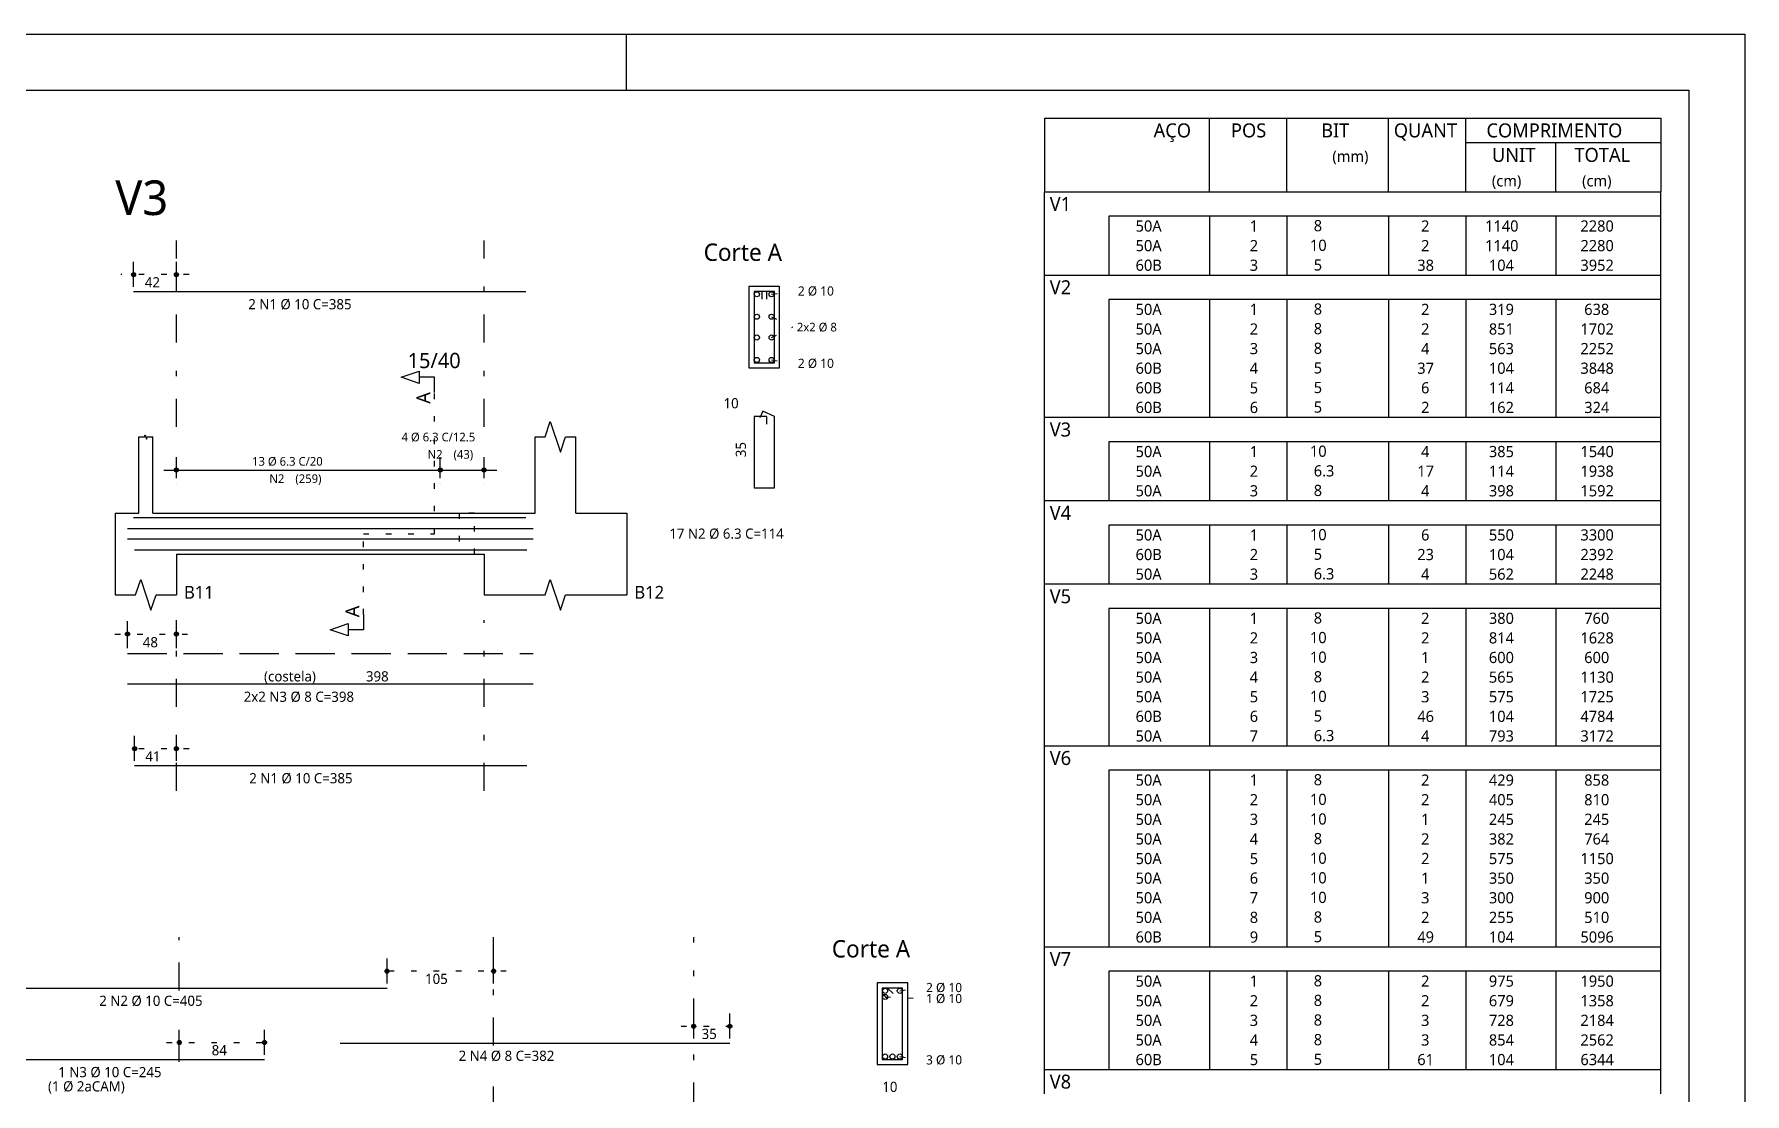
# Model space of a CAD drawing. Extents: x 0 to 89.5, y 0 to 70.
# Drawn here: x 58.97 to 89.5, y 51.09 to 70 of the extents above; entities that cross this region are included whole.
import ezdxf

# ---------------------------------------------------------------- set-up
doc = ezdxf.new("R2010")
doc.units = 0
doc.header["$MEASUREMENT"] = 0
for name, pattern in [('ESTILO_TQS_0001', [1, 0.7, -0.3]), ('ESTILO_TQS_0002', [0.4, 0.1, -0.3]), ('ESTILO_TQS_0003', [1.5, 0.5, -0.4, 0.1, -0.5])]:
    doc.linetypes.add(name, pattern=pattern)
for name, color, linetype in [('1', 1, 'CONTINUOUS'), ('10', 10, 'CONTINUOUS'), ('12', 12, 'CONTINUOUS'), ('2', 2, 'CONTINUOUS'), ('3', 3, 'CONTINUOUS'), ('5', 5, 'CONTINUOUS')]:
    doc.layers.add(name, color=color, linetype=linetype)
doc.styles.add('TQS_LUCIDA_SANS_UNICODE', font='L_10646.TTF')

msp = doc.modelspace()

# ---------------------------------------------------------------- linework, layer by layer
at = {"layer": '1', "linetype": 'Continuous'}
for p, q in [((1.5, 70), (89.500005, 70)), ((69.537489, 69.999995), (69.537489, 68.999996)), ((89.500005, 70), (89.499997, 0)), ((60.746824, 65.491205), (60.746824, 65.936659)), ((61.51046, 65.491205), (61.51046, 65.936659)), ((60.746824, 65.400295), (60.746824, 65.400295)), ((61.51046, 65.400295), (61.51046, 65.400295)), ((72.274096, 65.500295), (71.728642, 65.500295)), ((71.728642, 65.500295), (71.728642, 64.04575)), ((72.274096, 64.04575), (72.274096, 65.500295)), ((71.728642, 64.04575), (72.274096, 64.04575)), ((60.837733, 61.450295), (60.837733, 62.813932)), ((61.092278, 61.450295), (61.092278, 62.813932)), ((67.91046, 61.450295), (67.91046, 62.813932)), ((68.637733, 61.450295), (68.637733, 62.813932)), ((61.51046, 62.077568), (61.51046, 62.450295)), ((66.219551, 62.077568), (66.219551, 62.450295)), ((66.219551, 62.077568), (66.219551, 62.450295)), ((67.001369, 62.077568), (67.001369, 62.450295)), ((61.283187, 62.223023), (66.446824, 62.223023)), ((61.51046, 61.986659), (61.51046, 61.986659)), ((65.992278, 62.223023), (67.228642, 62.223023)), ((66.219551, 61.986659), (66.219551, 61.986659)), ((66.219551, 61.986659), (66.219551, 61.986659)), ((67.001369, 61.986659), (67.001369, 61.986659)), ((60.419551, 61.450295), (60.419551, 60.723023)), ((60.419551, 61.450295), (60.837733, 61.450295)), ((61.092278, 61.450295), (61.51046, 61.450295)), ((61.51046, 61.450295), (67.001369, 61.450295)), ((67.001369, 61.450295), (67.91046, 61.450295)), ((68.637733, 61.450295), (69.546824, 61.450295)), ((69.546824, 61.450295), (69.546824, 60.723023)), ((60.419551, 60.723023), (60.419551, 59.99575)), ((61.51046, 60.723023), (67.001369, 60.723023)), ((61.51046, 60.723023), (61.51046, 59.99575)), ((67.001369, 60.723023), (67.001369, 59.99575)), ((69.546824, 60.723023), (69.546824, 59.99575)), ((60.637733, 59.041205), (60.637733, 59.523023)), ((61.51046, 59.041205), (61.51046, 59.523023)), ((60.637733, 58.950295), (60.637733, 58.950295)), ((61.51046, 58.950295), (61.51046, 58.950295)), ((60.765005, 57.032114), (60.765005, 57.477568)), ((61.51046, 57.032114), (61.51046, 57.477568)), ((60.765005, 56.941205), (60.765005, 56.941205)), ((61.51046, 56.941205), (61.51046, 56.941205)), ((65.269484, 53.061087), (65.269484, 53.506542)), ((67.170647, 53.061087), (67.170647, 53.506542)), ((65.269484, 52.970178), (65.269484, 52.970178)), ((67.170647, 52.970178), (67.170647, 52.970178)), ((74.561556, 53.070178), (74.016102, 53.070178)), ((74.016102, 53.070178), (74.016102, 51.615633)), ((74.561556, 51.615633), (74.561556, 53.070178)), ((70.743375, 52.079269), (70.743375, 52.524724)), ((71.387265, 52.079269), (71.387265, 52.524724)), ((61.561556, 51.78836), (61.561556, 52.233815)), ((63.082538, 51.78836), (63.082538, 52.233815)), ((70.743375, 51.98836), (70.743375, 51.98836)), ((71.387265, 51.98836), (71.387265, 51.98836)), ((61.561556, 51.697451), (61.561556, 51.697451)), ((63.082538, 51.697451), (63.082538, 51.697451)), ((74.016102, 51.615633), (74.561556, 51.615633))]:
    msp.add_line(p, q, dxfattribs=at)
at = {"layer": '1', "linetype": 'ESTILO_TQS_0002'}
for p, q in [((61.737733, 65.709386), (60.519551, 65.709386)), ((72.133187, 65.359386), (72.519551, 65.418477)), ((72.133187, 64.958114), (72.505915, 64.773023)), ((72.133187, 64.587932), (72.505915, 64.773023)), ((72.133187, 64.186659), (72.519551, 64.127568)), ((66.115005, 61.086659), (66.115005, 63.604841)), ((64.846824, 59.64575), (64.846824, 61.086659)), ((64.846824, 61.086659), (66.115005, 61.086659)), ((60.41046, 59.29575), (61.737733, 59.29575)), ((61.737733, 57.250295), (60.537733, 57.250295)), ((67.39792, 53.279269), (65.042211, 53.279269)), ((74.157011, 52.820178), (74.807011, 52.791996)), ((74.420647, 52.929269), (74.807011, 52.98836)), ((70.516102, 52.297451), (71.614538, 52.297451)), ((61.334284, 52.006542), (63.309811, 52.006542)), ((74.420647, 51.756542), (74.807011, 51.697451))]:
    msp.add_line(p, q, dxfattribs=at)
at = {"layer": '1', "linetype": 'Continuous'}
for points in [[(66.115005, 63.604841), (66.115005, 63.877568), (65.842278, 63.877568), (65.842278, 63.768477), (65.524096, 63.877568), (65.842278, 63.986659), (65.842278, 63.877568)], [(67.91046, 62.813932), (68.092278, 62.813932), (68.183187, 63.086659), (68.365005, 62.541205), (68.455915, 62.813932), (68.637733, 62.813932)], [(60.837733, 62.813932), (60.939551, 62.813932), (60.952278, 62.852114), (60.977733, 62.77575), (60.99046, 62.813932), (61.092278, 62.813932)], [(60.419551, 59.99575), (60.783187, 59.99575), (60.874096, 60.268477), (61.055915, 59.723023), (61.146824, 59.99575), (61.51046, 59.99575)], [(67.001369, 59.99575), (68.092278, 59.99575), (68.183187, 60.268477), (68.365005, 59.723023), (68.455915, 59.99575), (69.546824, 59.99575)], [(64.846824, 59.64575), (64.846824, 59.373023), (64.574096, 59.373023), (64.574096, 59.263932), (64.255915, 59.373023), (64.574096, 59.482114), (64.574096, 59.373023)]]:
    msp.add_lwpolyline(points, dxfattribs=at)
at = {"layer": '1', "linetype": 'ESTILO_TQS_0002'}
msp.add_lwpolyline([(66.555915, 61.450295), (66.555915, 60.723023), (66.828642, 60.723023), (66.828642, 61.450295), (66.555915, 61.450295)], dxfattribs=at)
at = {"layer": '1', "linetype": 'Continuous'}
for centre, radius in [((60.746824, 65.709386), 0.036364), ((60.746824, 65.709386), 0.018182), ((61.51046, 65.709386), 0.036364), ((61.51046, 65.709386), 0.018182), ((61.51046, 62.223023), 0.036364), ((61.51046, 62.223023), 0.018182), ((66.219551, 62.223023), 0.036364), ((66.219551, 62.223023), 0.036364), ((66.219551, 62.223023), 0.018182), ((66.219551, 62.223023), 0.018182), ((67.001369, 62.223023), 0.036364), ((67.001369, 62.223023), 0.018182), ((60.637733, 59.29575), 0.036364), ((60.637733, 59.29575), 0.018182), ((61.51046, 59.29575), 0.036364), ((61.51046, 59.29575), 0.018182), ((60.765005, 57.250295), 0.036364), ((60.765005, 57.250295), 0.018182), ((61.51046, 57.250295), 0.036364), ((61.51046, 57.250295), 0.018182), ((65.269484, 53.279269), 0.036364), ((65.269484, 53.279269), 0.018182), ((67.170647, 53.279269), 0.036364), ((67.170647, 53.279269), 0.018182), ((70.743375, 52.297451), 0.036364), ((70.743375, 52.297451), 0.018182), ((71.387265, 52.297451), 0.036364), ((71.387265, 52.297451), 0.018182), ((61.561556, 52.006542), 0.036364), ((61.561556, 52.006542), 0.018182), ((63.082538, 52.006542), 0.036364), ((63.082538, 52.006542), 0.018182)]:
    msp.add_circle(centre, radius, dxfattribs=at)
at = {"layer": '10', "linetype": 'Continuous'}
for points in [[(72.274096, 64.04575), (72.274096, 65.500295), (71.728642, 65.500295), (71.728642, 64.04575), (72.274096, 64.04575)], [(74.561556, 51.615633), (74.561556, 53.070178), (74.016102, 53.070178), (74.016102, 51.615633), (74.561556, 51.615633)]]:
    msp.add_lwpolyline(points, dxfattribs=at)
at = {"layer": '12', "linetype": 'Continuous'}
for p, q in [((2.5, 68.999992), (88.499997, 69)), ((88.499997, 69), (88.499997, 1))]:
    msp.add_line(p, q, dxfattribs=at)
at = {"layer": '2', "linetype": 'Continuous'}
for p, q in [((77, 68.502505), (77, 67.190005)), ((77, 68.502505), (88, 68.502505)), ((79.95, 67.190005), (79.95, 68.502505)), ((81.33, 67.190005), (81.33, 68.502505)), ((83.14, 67.190005), (83.14, 68.502505)), ((84.52, 67.190005), (84.52, 68.502505)), ((88, 68.502505), (88, 67.190005)), ((84.52, 68.065005), (88, 68.065005)), ((86.13, 67.190005), (86.13, 68.065005)), ((77, 67.190005), (88, 67.190005)), ((77, 66.752505), (77, 67.190005)), ((77, 67.190005), (88, 67.190005)), ((88, 66.752505), (88, 67.190005)), ((77, 66.402505), (77, 66.752505)), ((88, 66.752505), (78.15, 66.752505)), ((78.15, 66.752505), (78.15, 66.402505)), ((79.95, 66.752505), (79.95, 66.402505)), ((81.33, 66.752505), (81.33, 66.402505)), ((83.14, 66.752505), (83.14, 66.402505)), ((84.52, 66.752505), (84.52, 66.402505)), ((86.13, 66.752505), (86.13, 66.402505)), ((88, 66.402505), (88, 66.752505)), ((77, 66.052506), (77, 66.402505)), ((78.15, 66.402505), (78.15, 66.052506)), ((79.95, 66.402505), (79.95, 66.052506)), ((81.33, 66.402505), (81.33, 66.052506)), ((83.14, 66.402505), (83.14, 66.052506)), ((84.52, 66.402505), (84.52, 66.052506)), ((86.13, 66.402505), (86.13, 66.052506)), ((88, 66.052506), (88, 66.402505)), ((77, 65.702506), (77, 66.052506)), ((78.15, 66.052506), (78.15, 65.702506)), ((79.95, 66.052506), (79.95, 65.702506)), ((81.33, 66.052506), (81.33, 65.702506)), ((83.14, 66.052506), (83.14, 65.702506)), ((84.52, 66.052506), (84.52, 65.702506)), ((86.13, 66.052506), (86.13, 65.702506)), ((88, 65.702506), (88, 66.052506)), ((77, 65.265006), (77, 65.702506)), ((77, 65.702506), (88, 65.702506)), ((88, 65.265006), (88, 65.702506)), ((77, 64.915006), (77, 65.265006)), ((88, 65.265006), (78.15, 65.265006)), ((78.15, 65.265006), (78.15, 64.915006)), ((79.95, 65.265006), (79.95, 64.915006)), ((81.33, 65.265006), (81.33, 64.915006)), ((83.14, 65.265006), (83.14, 64.915006)), ((84.52, 65.265006), (84.52, 64.915006)), ((86.13, 65.265006), (86.13, 64.915006)), ((88, 64.915006), (88, 65.265006)), ((77, 64.565006), (77, 64.915006)), ((78.15, 64.915006), (78.15, 64.565006)), ((79.95, 64.915006), (79.95, 64.565006)), ((81.33, 64.915006), (81.33, 64.565006)), ((83.14, 64.915006), (83.14, 64.565006)), ((84.52, 64.915006), (84.52, 64.565006)), ((86.13, 64.915006), (86.13, 64.565006)), ((88, 64.565006), (88, 64.915006)), ((77, 64.215006), (77, 64.565006)), ((78.15, 64.565006), (78.15, 64.215006)), ((79.95, 64.565006), (79.95, 64.215006)), ((81.33, 64.565006), (81.33, 64.215006)), ((83.14, 64.565006), (83.14, 64.215006)), ((84.52, 64.565006), (84.52, 64.215006)), ((86.13, 64.565006), (86.13, 64.215006)), ((88, 64.215006), (88, 64.565006)), ((77, 63.865006), (77, 64.215006)), ((78.15, 64.215006), (78.15, 63.865006)), ((79.95, 64.215006), (79.95, 63.865006)), ((81.33, 64.215006), (81.33, 63.865006)), ((83.14, 64.215006), (83.14, 63.865006)), ((84.52, 64.215006), (84.52, 63.865006)), ((86.13, 64.215006), (86.13, 63.865006)), ((88, 63.865006), (88, 64.215006)), ((77, 63.515006), (77, 63.865006)), ((78.15, 63.865006), (78.15, 63.515006)), ((79.95, 63.865006), (79.95, 63.515006)), ((81.33, 63.865006), (81.33, 63.515006)), ((83.14, 63.865006), (83.14, 63.515006)), ((84.52, 63.865006), (84.52, 63.515006)), ((86.13, 63.865006), (86.13, 63.515006)), ((88, 63.515006), (88, 63.865006)), ((77, 63.165006), (77, 63.515006)), ((78.15, 63.515006), (78.15, 63.165006)), ((79.95, 63.515006), (79.95, 63.165006)), ((81.33, 63.515006), (81.33, 63.165006)), ((83.14, 63.515006), (83.14, 63.165006)), ((84.52, 63.515006), (84.52, 63.165006)), ((86.13, 63.515006), (86.13, 63.165006)), ((88, 63.165006), (88, 63.515006)), ((77, 62.727506), (77, 63.165006)), ((77, 63.165006), (88, 63.165006)), ((88, 62.727506), (88, 63.165006)), ((77, 62.377506), (77, 62.727506)), ((88, 62.727506), (78.15, 62.727506)), ((78.15, 62.727506), (78.15, 62.377506)), ((79.95, 62.727506), (79.95, 62.377506)), ((81.33, 62.727506), (81.33, 62.377506)), ((83.14, 62.727506), (83.14, 62.377506)), ((84.52, 62.727506), (84.52, 62.377506)), ((86.13, 62.727506), (86.13, 62.377506)), ((88, 62.377506), (88, 62.727506)), ((77, 62.027506), (77, 62.377506)), ((78.15, 62.377506), (78.15, 62.027506)), ((79.95, 62.377506), (79.95, 62.027506)), ((81.33, 62.377506), (81.33, 62.027506)), ((83.14, 62.377506), (83.14, 62.027506)), ((84.52, 62.377506), (84.52, 62.027506)), ((86.13, 62.377506), (86.13, 62.027506)), ((88, 62.027506), (88, 62.377506)), ((77, 61.677506), (77, 62.027506)), ((78.15, 62.027506), (78.15, 61.677506)), ((79.95, 62.027506), (79.95, 61.677506)), ((81.33, 62.027506), (81.33, 61.677506)), ((83.14, 62.027506), (83.14, 61.677506)), ((84.52, 62.027506), (84.52, 61.677506)), ((86.13, 62.027506), (86.13, 61.677506)), ((88, 61.677506), (88, 62.027506)), ((77, 61.240006), (77, 61.677506)), ((77, 61.677506), (88, 61.677506)), ((88, 61.240006), (88, 61.677506)), ((77, 60.890007), (77, 61.240006)), ((88, 61.240006), (78.15, 61.240006)), ((78.15, 61.240006), (78.15, 60.890007)), ((79.95, 61.240006), (79.95, 60.890007)), ((81.33, 61.240006), (81.33, 60.890007)), ((83.14, 61.240006), (83.14, 60.890007)), ((84.52, 61.240006), (84.52, 60.890007)), ((86.13, 61.240006), (86.13, 60.890007)), ((88, 60.890007), (88, 61.240006)), ((77, 60.540007), (77, 60.890007)), ((78.15, 60.890007), (78.15, 60.540007)), ((79.95, 60.890007), (79.95, 60.540007)), ((81.33, 60.890007), (81.33, 60.540007)), ((83.14, 60.890007), (83.14, 60.540007)), ((84.52, 60.890007), (84.52, 60.540007)), ((86.13, 60.890007), (86.13, 60.540007)), ((88, 60.540007), (88, 60.890007)), ((77, 60.190007), (77, 60.540007)), ((78.15, 60.540007), (78.15, 60.190007)), ((79.95, 60.540007), (79.95, 60.190007)), ((81.33, 60.540007), (81.33, 60.190007)), ((83.14, 60.540007), (83.14, 60.190007)), ((84.52, 60.540007), (84.52, 60.190007)), ((86.13, 60.540007), (86.13, 60.190007)), ((88, 60.190007), (88, 60.540007)), ((77, 59.752507), (77, 60.190007)), ((77, 60.190007), (88, 60.190007)), ((88, 59.752507), (88, 60.190007)), ((77, 59.402507), (77, 59.752507)), ((88, 59.752507), (78.15, 59.752507)), ((78.15, 59.752507), (78.15, 59.402507)), ((79.95, 59.752507), (79.95, 59.402507)), ((81.33, 59.752507), (81.33, 59.402507)), ((83.14, 59.752507), (83.14, 59.402507)), ((84.52, 59.752507), (84.52, 59.402507)), ((86.13, 59.752507), (86.13, 59.402507)), ((88, 59.402507), (88, 59.752507)), ((77, 59.052507), (77, 59.402507)), ((78.15, 59.402507), (78.15, 59.052507)), ((79.95, 59.402507), (79.95, 59.052507)), ((81.33, 59.402507), (81.33, 59.052507)), ((83.14, 59.402507), (83.14, 59.052507)), ((84.52, 59.402507), (84.52, 59.052507)), ((86.13, 59.402507), (86.13, 59.052507)), ((88, 59.052507), (88, 59.402507)), ((77, 58.702507), (77, 59.052507)), ((78.15, 59.052507), (78.15, 58.702507)), ((79.95, 59.052507), (79.95, 58.702507)), ((81.33, 59.052507), (81.33, 58.702507)), ((83.14, 59.052507), (83.14, 58.702507)), ((84.52, 59.052507), (84.52, 58.702507)), ((86.13, 59.052507), (86.13, 58.702507)), ((88, 58.702507), (88, 59.052507)), ((77, 58.352507), (77, 58.702507)), ((78.15, 58.702507), (78.15, 58.352507)), ((79.95, 58.702507), (79.95, 58.352507)), ((81.33, 58.702507), (81.33, 58.352507)), ((83.14, 58.702507), (83.14, 58.352507)), ((84.52, 58.702507), (84.52, 58.352507)), ((86.13, 58.702507), (86.13, 58.352507)), ((88, 58.352507), (88, 58.702507)), ((77, 58.002507), (77, 58.352507)), ((78.15, 58.352507), (78.15, 58.002507)), ((79.95, 58.352507), (79.95, 58.002507)), ((81.33, 58.352507), (81.33, 58.002507)), ((83.14, 58.352507), (83.14, 58.002507)), ((84.52, 58.352507), (84.52, 58.002507)), ((86.13, 58.352507), (86.13, 58.002507)), ((88, 58.002507), (88, 58.352507)), ((77, 57.652507), (77, 58.002507)), ((78.15, 58.002507), (78.15, 57.652507)), ((79.95, 58.002507), (79.95, 57.652507)), ((81.33, 58.002507), (81.33, 57.652507)), ((83.14, 58.002507), (83.14, 57.652507)), ((84.52, 58.002507), (84.52, 57.652507)), ((86.13, 58.002507), (86.13, 57.652507)), ((88, 57.652507), (88, 58.002507)), ((77, 57.302507), (77, 57.652507)), ((78.15, 57.652507), (78.15, 57.302507)), ((79.95, 57.652507), (79.95, 57.302507)), ((81.33, 57.652507), (81.33, 57.302507)), ((83.14, 57.652507), (83.14, 57.302507)), ((84.52, 57.652507), (84.52, 57.302507)), ((86.13, 57.652507), (86.13, 57.302507)), ((88, 57.302507), (88, 57.652507)), ((77, 56.865007), (77, 57.302507)), ((77, 57.302507), (88, 57.302507)), ((88, 56.865007), (88, 57.302507)), ((77, 56.515008), (77, 56.865007)), ((88, 56.865007), (78.15, 56.865007)), ((78.15, 56.865007), (78.15, 56.515008)), ((79.95, 56.865007), (79.95, 56.515008)), ((81.33, 56.865007), (81.33, 56.515008)), ((83.14, 56.865007), (83.14, 56.515008)), ((84.52, 56.865007), (84.52, 56.515008)), ((86.13, 56.865007), (86.13, 56.515008)), ((88, 56.515008), (88, 56.865007)), ((77, 56.165008), (77, 56.515008)), ((78.15, 56.515008), (78.15, 56.165008)), ((79.95, 56.515008), (79.95, 56.165008)), ((81.33, 56.515008), (81.33, 56.165008)), ((83.14, 56.515008), (83.14, 56.165008)), ((84.52, 56.515008), (84.52, 56.165008)), ((86.13, 56.515008), (86.13, 56.165008)), ((88, 56.165008), (88, 56.515008)), ((77, 55.815008), (77, 56.165008)), ((78.15, 56.165008), (78.15, 55.815008)), ((79.95, 56.165008), (79.95, 55.815008)), ((81.33, 56.165008), (81.33, 55.815008)), ((83.14, 56.165008), (83.14, 55.815008)), ((84.52, 56.165008), (84.52, 55.815008)), ((86.13, 56.165008), (86.13, 55.815008)), ((88, 55.815008), (88, 56.165008)), ((77, 55.465008), (77, 55.815008)), ((78.15, 55.815008), (78.15, 55.465008)), ((79.95, 55.815008), (79.95, 55.465008)), ((81.33, 55.815008), (81.33, 55.465008)), ((83.14, 55.815008), (83.14, 55.465008)), ((84.52, 55.815008), (84.52, 55.465008)), ((86.13, 55.815008), (86.13, 55.465008)), ((88, 55.465008), (88, 55.815008)), ((77, 55.115008), (77, 55.465008)), ((78.15, 55.465008), (78.15, 55.115008)), ((79.95, 55.465008), (79.95, 55.115008)), ((81.33, 55.465008), (81.33, 55.115008)), ((83.14, 55.465008), (83.14, 55.115008)), ((84.52, 55.465008), (84.52, 55.115008)), ((86.13, 55.465008), (86.13, 55.115008)), ((88, 55.115008), (88, 55.465008)), ((77, 54.765008), (77, 55.115008)), ((78.15, 55.115008), (78.15, 54.765008)), ((79.95, 55.115008), (79.95, 54.765008)), ((81.33, 55.115008), (81.33, 54.765008)), ((83.14, 55.115008), (83.14, 54.765008)), ((84.52, 55.115008), (84.52, 54.765008)), ((86.13, 55.115008), (86.13, 54.765008)), ((88, 54.765008), (88, 55.115008)), ((77, 54.415008), (77, 54.765008)), ((78.15, 54.765008), (78.15, 54.415008)), ((79.95, 54.765008), (79.95, 54.415008)), ((81.33, 54.765008), (81.33, 54.415008)), ((83.14, 54.765008), (83.14, 54.415008)), ((84.52, 54.765008), (84.52, 54.415008)), ((86.13, 54.765008), (86.13, 54.415008)), ((88, 54.415008), (88, 54.765008)), ((77, 54.065008), (77, 54.415008)), ((78.15, 54.415008), (78.15, 54.065008)), ((79.95, 54.415008), (79.95, 54.065008)), ((81.33, 54.415008), (81.33, 54.065008)), ((83.14, 54.415008), (83.14, 54.065008)), ((84.52, 54.415008), (84.52, 54.065008)), ((86.13, 54.415008), (86.13, 54.065008)), ((88, 54.065008), (88, 54.415008)), ((77, 53.715008), (77, 54.065008)), ((78.15, 54.065008), (78.15, 53.715008)), ((79.95, 54.065008), (79.95, 53.715008)), ((81.33, 54.065008), (81.33, 53.715008)), ((83.14, 54.065008), (83.14, 53.715008)), ((84.52, 54.065008), (84.52, 53.715008)), ((86.13, 54.065008), (86.13, 53.715008)), ((88, 53.715008), (88, 54.065008)), ((77, 53.277508), (77, 53.715008)), ((77, 53.715008), (88, 53.715008)), ((88, 53.277508), (88, 53.715008)), ((77, 52.927508), (77, 53.277508)), ((88, 53.277508), (78.15, 53.277508)), ((78.15, 53.277508), (78.15, 52.927508)), ((79.95, 53.277508), (79.95, 52.927508)), ((81.33, 53.277508), (81.33, 52.927508)), ((83.14, 53.277508), (83.14, 52.927508)), ((84.52, 53.277508), (84.52, 52.927508)), ((86.13, 53.277508), (86.13, 52.927508)), ((88, 52.927508), (88, 53.277508)), ((77, 52.577508), (77, 52.927508)), ((78.15, 52.927508), (78.15, 52.577508)), ((79.95, 52.927508), (79.95, 52.577508)), ((81.33, 52.927508), (81.33, 52.577508)), ((83.14, 52.927508), (83.14, 52.577508)), ((84.52, 52.927508), (84.52, 52.577508)), ((86.13, 52.927508), (86.13, 52.577508)), ((88, 52.577508), (88, 52.927508)), ((77, 52.227509), (77, 52.577508)), ((78.15, 52.577508), (78.15, 52.227509)), ((79.95, 52.577508), (79.95, 52.227509)), ((81.33, 52.577508), (81.33, 52.227509)), ((83.14, 52.577508), (83.14, 52.227509)), ((84.52, 52.577508), (84.52, 52.227509)), ((86.13, 52.577508), (86.13, 52.227509)), ((88, 52.227509), (88, 52.577508)), ((77, 51.877509), (77, 52.227509)), ((78.15, 52.227509), (78.15, 51.877509)), ((79.95, 52.227509), (79.95, 51.877509)), ((81.33, 52.227509), (81.33, 51.877509)), ((83.14, 52.227509), (83.14, 51.877509)), ((84.52, 52.227509), (84.52, 51.877509)), ((86.13, 52.227509), (86.13, 51.877509)), ((88, 51.877509), (88, 52.227509)), ((77, 51.527509), (77, 51.877509)), ((78.15, 51.877509), (78.15, 51.527509)), ((79.95, 51.877509), (79.95, 51.527509)), ((81.33, 51.877509), (81.33, 51.527509)), ((83.14, 51.877509), (83.14, 51.527509)), ((84.52, 51.877509), (84.52, 51.527509)), ((86.13, 51.877509), (86.13, 51.527509)), ((88, 51.527509), (88, 51.877509)), ((77, 51.090009), (77, 51.527509)), ((77, 51.527509), (88, 51.527509)), ((88, 51.090009), (88, 51.527509))]:
    msp.add_line(p, q, dxfattribs=at)
at = {"layer": '2', "linetype": 'ESTILO_TQS_0003'}
for p, q in [((61.51046, 62.99575), (61.51046, 66.318477)), ((67.001369, 62.99575), (67.001369, 66.318477)), ((61.51046, 56.49575), (61.51046, 59.541205)), ((67.001369, 56.49575), (67.001369, 59.541205)), ((61.561556, 52.935633), (61.561556, 53.88836)), ((67.170647, 51.953815), (67.170647, 53.88836)), ((70.743375, 49.292905), (70.743375, 53.88836)), ((61.561556, 51.662905), (61.561556, 52.204724)), ((67.170647, 49.292905), (67.170647, 51.222905))]:
    msp.add_line(p, q, dxfattribs=at)
at = {"layer": '3', "linetype": 'Continuous'}
for p, q in [((60.746824, 61.377568), (67.746824, 61.377568)), ((60.637733, 61.179205), (67.87446, 61.179205)), ((60.637733, 60.994114), (67.87446, 60.994114)), ((60.765005, 60.79575), (67.765005, 60.79575))]:
    msp.add_line(p, q, dxfattribs=at)
for points in [[(72.046824, 65.273023), (72.046824, 65.409386), (71.819551, 65.409386), (71.819551, 64.136659), (72.183187, 64.136659), (72.183187, 65.409386), (71.955915, 65.409386), (71.955915, 65.273023)], [(74.299858, 52.882845), (74.203435, 52.979269), (74.107011, 52.979269), (74.107011, 51.706542), (74.470647, 51.706542), (74.470647, 52.979269), (74.107011, 52.979269), (74.107011, 52.882845), (74.203435, 52.786422)]]:
    msp.add_lwpolyline(points, dxfattribs=at)
for centre in [(71.869551, 65.359386), (72.133187, 65.359386), (71.869551, 64.958114), (72.133187, 64.958114), (71.869551, 64.587932), (72.133187, 64.587932), (71.869551, 64.186659), (72.133187, 64.186659), (74.157011, 52.929269), (74.157011, 52.820178), (74.420647, 52.929269), (74.157011, 51.756542), (74.288829, 51.756542), (74.420647, 51.756542)]:
    msp.add_circle(centre, 0.045455, dxfattribs=at)
at = {"layer": '5', "linetype": 'Continuous'}
for p, q in [((60.746824, 65.409386), (67.746824, 65.409386)), ((60.765005, 56.950295), (67.765005, 56.950295)), ((57.905847, 52.979269), (65.269484, 52.979269)), ((64.433065, 51.997451), (71.387265, 51.997451)), ((58.627993, 51.706542), (63.082538, 51.706542))]:
    msp.add_line(p, q, dxfattribs=at)
for points in [[(72.046824, 63.042504), (72.046824, 63.178867), (71.819551, 63.178867), (71.819551, 61.90614), (72.183187, 61.90614), (72.183187, 63.178867), (71.977208, 63.274917), (71.919578, 63.151329)], [(60.637733, 58.404841), (67.87446, 58.404841)]]:
    msp.add_lwpolyline(points, dxfattribs=at)
at = {"layer": '5', "linetype": 'ESTILO_TQS_0001'}
msp.add_lwpolyline([(60.637733, 58.950295), (67.87446, 58.950295)], dxfattribs=at)

# ---------------------------------------------------------------- texts
at = {"layer": '1', "linetype": 'Continuous', "style": 'TQS_LUCIDA_SANS_UNICODE'}
for s, height, p in [('Corte A', 0.309091, (70.919551, 65.954841)), ('42', 0.181818, (60.946824, 65.482114)), ('2 %%c 10', 0.163636, (72.601369, 65.336659)), ('2x2 %%c 8', 0.154545, (72.583187, 64.69575)), ('15/40', 0.272727, (65.637733, 64.041205)), ('2 %%c 10', 0.163636, (72.601369, 64.04575)), ('10', 0.181818, (71.274096, 63.324322)), ('4 %%c 6.3 C/12.5', 0.154545, (65.528642, 62.73418)), ('N2', 0.154545, (65.992278, 62.425089)), ('(43)', 0.154545, (66.455915, 62.425089)), ('13 %%c 6.3 C/20', 0.154545, (62.86046, 62.300295)), ('N2', 0.154545, (63.169551, 61.991205)), ('(259)', 0.154545, (63.633187, 61.991205)), ('B11', 0.227273, (61.646824, 59.927568)), ('B12', 0.227273, (69.683187, 59.927568)), ('48', 0.181818, (60.91046, 59.059386)), ('(costela)', 0.181818, (63.074278, 58.450295)), ('398', 0.181818, (64.89246, 58.450295)), ('41', 0.181818, (60.955915, 57.023023)), ('Corte A', 0.309091, (73.207011, 53.524724)), ('105', 0.181818, (65.947338, 53.051996)), ('2 %%c 10', 0.163636, (74.888829, 52.906542)), ('1 %%c 10', 0.163636, (74.888829, 52.710178)), ('35', 0.181818, (70.883502, 52.070178)), ('84', 0.181818, (62.140229, 51.779269)), ('3 %%c 10', 0.163636, (74.888829, 51.615633)), ('(1 %%c 2aCAM)', 0.181818, (59.218902, 51.133815)), ('10', 0.181818, (74.107011, 51.124724))]:
    msp.add_text(s, height=height, dxfattribs=at).set_placement(p)
for s, height, p in [('A', 0.247273, (66.040824, 63.407023)), ('35', 0.181818, (71.674096, 62.451595)), ('A', 0.247273, (64.772642, 59.596295))]:
    msp.add_text(s, height=height, rotation=90, dxfattribs=at).set_placement(p)
at = {"layer": '2', "linetype": 'Continuous', "style": 'TQS_LUCIDA_SANS_UNICODE'}
for s, height, p in [('AÇO', 0.25, (78.94958, 68.158755)), ('POS', 0.25, (80.33, 68.158755)), ('BIT', 0.25, (81.94, 68.158755)), ('QUANT', 0.25, (83.236489, 68.158755)), ('COMPRIMENTO', 0.25, (84.889469, 68.158755)), ('(mm)', 0.2, (82.14, 67.721255)), ('UNIT', 0.25, (84.986854, 67.721255)), ('TOTAL', 0.25, (86.459307, 67.721255)), ('(cm)', 0.2, (84.986854, 67.283755)), ('(cm)', 0.2, (86.596854, 67.283755)), ('V1', 0.25, (77.095798, 66.846255)), ('     50A', 0.2, (78.289661, 66.477505)), ('  1', 0.2, (80.53, 66.477505)), ('    8  ', 0.2, (81.536543, 66.483549)), ('   2', 0.2, (83.52, 66.477505)), ('  1140', 0.2, (84.73, 66.477505)), ('   2280', 0.2, (86.363622, 66.477505)), ('     50A', 0.2, (78.289661, 66.127505)), ('  2', 0.2, (80.53, 66.127505)), ('   10  ', 0.2, (81.536543, 66.133549)), ('   2', 0.2, (83.52, 66.127505)), ('  1140', 0.2, (84.73, 66.127505)), ('   2280', 0.2, (86.363622, 66.127505)), ('     60B', 0.2, (78.289661, 65.777505)), ('  3', 0.2, (80.53, 65.777505)), ('    5  ', 0.2, (81.536543, 65.783549)), ('  38', 0.2, (83.52, 65.777505)), ('   104', 0.2, (84.73, 65.777505)), ('   3952', 0.2, (86.363622, 65.777505)), ('V2', 0.25, (77.095798, 65.358756)), ('2 N1 %%c 10 C=385', 0.181818, (62.792278, 65.091205)), ('     50A', 0.2, (78.289661, 64.990006)), ('  1', 0.2, (80.53, 64.990006)), ('    8  ', 0.2, (81.536543, 64.996049)), ('   2', 0.2, (83.52, 64.990006)), ('   319', 0.2, (84.73, 64.990006)), ('    638', 0.2, (86.363622, 64.990006)), ('     50A', 0.2, (78.289661, 64.640006)), ('  2', 0.2, (80.53, 64.640006)), ('    8  ', 0.2, (81.536543, 64.64605)), ('   2', 0.2, (83.52, 64.640006)), ('   851', 0.2, (84.73, 64.640006)), ('   1702', 0.2, (86.363622, 64.640006)), ('     50A', 0.2, (78.289661, 64.290006)), ('  3', 0.2, (80.53, 64.290006)), ('    8  ', 0.2, (81.536543, 64.29605)), ('   4', 0.2, (83.52, 64.290006)), ('   563', 0.2, (84.73, 64.290006)), ('   2252', 0.2, (86.363622, 64.290006)), ('     60B', 0.2, (78.289661, 63.940006)), ('  4', 0.2, (80.53, 63.940006)), ('    5  ', 0.2, (81.536543, 63.94605)), ('  37', 0.2, (83.52, 63.940006)), ('   104', 0.2, (84.73, 63.940006)), ('   3848', 0.2, (86.363622, 63.940006)), ('     60B', 0.2, (78.289661, 63.590006)), ('  5', 0.2, (80.53, 63.590006)), ('    5  ', 0.2, (81.536543, 63.59605)), ('   6', 0.2, (83.52, 63.590006)), ('   114', 0.2, (84.73, 63.590006)), ('    684', 0.2, (86.363622, 63.590006)), ('     60B', 0.2, (78.289661, 63.240006)), ('  6', 0.2, (80.53, 63.240006)), ('    5  ', 0.2, (81.536543, 63.24605)), ('   2', 0.2, (83.52, 63.240006)), ('   162', 0.2, (84.73, 63.240006)), ('    324', 0.2, (86.363622, 63.240006)), ('V3', 0.25, (77.095798, 62.821256)), ('     50A', 0.2, (78.289661, 62.452506)), ('  1', 0.2, (80.53, 62.452506)), ('   10  ', 0.2, (81.536543, 62.45855)), ('   4', 0.2, (83.52, 62.452506)), ('   385', 0.2, (84.73, 62.452506)), ('   1540', 0.2, (86.363622, 62.452506)), ('     50A', 0.2, (78.289661, 62.102506)), ('  2', 0.2, (80.53, 62.102506)), ('    6.3', 0.2, (81.536543, 62.10855)), ('  17', 0.2, (83.52, 62.102506)), ('   114', 0.2, (84.73, 62.102506)), ('   1938', 0.2, (86.363622, 62.102506)), ('     50A', 0.2, (78.289661, 61.752506)), ('  3', 0.2, (80.53, 61.752506)), ('    8  ', 0.2, (81.536543, 61.75855)), ('   4', 0.2, (83.52, 61.752506)), ('   398', 0.2, (84.73, 61.752506)), ('   1592', 0.2, (86.363622, 61.752506)), ('V4', 0.25, (77.095798, 61.333756)), ('  17 N2 %%c 6.3 C=114', 0.181818, (70.183187, 60.997049)), ('     50A', 0.2, (78.289661, 60.965006)), ('  1', 0.2, (80.53, 60.965006)), ('   10  ', 0.2, (81.536543, 60.97105)), ('   6', 0.2, (83.52, 60.965006)), ('   550', 0.2, (84.73, 60.965006)), ('   3300', 0.2, (86.363622, 60.965006)), ('     60B', 0.2, (78.289661, 60.615006)), ('  2', 0.2, (80.53, 60.615006)), ('    5  ', 0.2, (81.536543, 60.62105)), ('  23', 0.2, (83.52, 60.615006)), ('   104', 0.2, (84.73, 60.615006)), ('   2392', 0.2, (86.363622, 60.615006)), ('     50A', 0.2, (78.289661, 60.265007)), ('  3', 0.2, (80.53, 60.265007)), ('    6.3', 0.2, (81.536543, 60.27105)), ('   4', 0.2, (83.52, 60.265007)), ('   562', 0.2, (84.73, 60.265007)), ('   2248', 0.2, (86.363622, 60.265007)), ('V5', 0.25, (77.095798, 59.846257)), ('     50A', 0.2, (78.289661, 59.477507)), ('  1', 0.2, (80.53, 59.477507)), ('    8  ', 0.2, (81.536543, 59.483551)), ('   2', 0.2, (83.52, 59.477507)), ('   380', 0.2, (84.73, 59.477507)), ('    760', 0.2, (86.363622, 59.477507)), ('     50A', 0.2, (78.289661, 59.127507)), ('  2', 0.2, (80.53, 59.127507)), ('   10  ', 0.2, (81.536543, 59.133551)), ('   2', 0.2, (83.52, 59.127507)), ('   814', 0.2, (84.73, 59.127507)), ('   1628', 0.2, (86.363622, 59.127507)), ('     50A', 0.2, (78.289661, 58.777507)), ('  3', 0.2, (80.53, 58.777507)), ('   10  ', 0.2, (81.536543, 58.783551)), ('   1', 0.2, (83.52, 58.777507)), ('   600', 0.2, (84.73, 58.777507)), ('    600', 0.2, (86.363622, 58.777507)), ('     50A', 0.2, (78.289661, 58.427507)), ('  4', 0.2, (80.53, 58.427507)), ('    8  ', 0.2, (81.536543, 58.433551)), ('   2', 0.2, (83.52, 58.427507)), ('   565', 0.2, (84.73, 58.427507)), ('   1130', 0.2, (86.363622, 58.427507)), ('2x2 N3 %%c 8 C=398', 0.181818, (62.710642, 58.086659)), ('     50A', 0.2, (78.289661, 58.077507)), ('  5', 0.2, (80.53, 58.077507)), ('   10  ', 0.2, (81.536543, 58.083551)), ('   3', 0.2, (83.52, 58.077507)), ('   575', 0.2, (84.73, 58.077507)), ('   1725', 0.2, (86.363622, 58.077507)), ('     60B', 0.2, (78.289661, 57.727507)), ('  6', 0.2, (80.53, 57.727507)), ('    5  ', 0.2, (81.536543, 57.733551)), ('  46', 0.2, (83.52, 57.727507)), ('   104', 0.2, (84.73, 57.727507)), ('   4784', 0.2, (86.363622, 57.727507)), ('     50A', 0.2, (78.289661, 57.377507)), ('  7', 0.2, (80.53, 57.377507)), ('    6.3', 0.2, (81.536543, 57.383551)), ('   4', 0.2, (83.52, 57.377507)), ('   793', 0.2, (84.73, 57.377507)), ('   3172', 0.2, (86.363622, 57.377507)), ('V6', 0.25, (77.095798, 56.958757)), ('2 N1 %%c 10 C=385', 0.181818, (62.81046, 56.632114)), ('     50A', 0.2, (78.289661, 56.590007)), ('  1', 0.2, (80.53, 56.590007)), ('    8  ', 0.2, (81.536543, 56.596051)), ('   2', 0.2, (83.52, 56.590007)), ('   429', 0.2, (84.73, 56.590007)), ('    858', 0.2, (86.363622, 56.590007)), ('     50A', 0.2, (78.289661, 56.240007)), ('  2', 0.2, (80.53, 56.240007)), ('   10  ', 0.2, (81.536543, 56.246051)), ('   2', 0.2, (83.52, 56.240007)), ('   405', 0.2, (84.73, 56.240007)), ('    810', 0.2, (86.363622, 56.240007)), ('     50A', 0.2, (78.289661, 55.890008)), ('  3', 0.2, (80.53, 55.890008)), ('   10  ', 0.2, (81.536543, 55.896051)), ('   1', 0.2, (83.52, 55.890008)), ('   245', 0.2, (84.73, 55.890008)), ('    245', 0.2, (86.363622, 55.890008)), ('     50A', 0.2, (78.289661, 55.540008)), ('  4', 0.2, (80.53, 55.540008)), ('    8  ', 0.2, (81.536543, 55.546052)), ('   2', 0.2, (83.52, 55.540008)), ('   382', 0.2, (84.73, 55.540008)), ('    764', 0.2, (86.363622, 55.540008)), ('     50A', 0.2, (78.289661, 55.190008)), ('  5', 0.2, (80.53, 55.190008)), ('   10  ', 0.2, (81.536543, 55.196052)), ('   2', 0.2, (83.52, 55.190008)), ('   575', 0.2, (84.73, 55.190008)), ('   1150', 0.2, (86.363622, 55.190008)), ('     50A', 0.2, (78.289661, 54.840008)), ('  6', 0.2, (80.53, 54.840008)), ('   10  ', 0.2, (81.536543, 54.846052)), ('   1', 0.2, (83.52, 54.840008)), ('   350', 0.2, (84.73, 54.840008)), ('    350', 0.2, (86.363622, 54.840008)), ('     50A', 0.2, (78.289661, 54.490008)), ('  7', 0.2, (80.53, 54.490008)), ('   10  ', 0.2, (81.536543, 54.496052)), ('   3', 0.2, (83.52, 54.490008)), ('   300', 0.2, (84.73, 54.490008)), ('    900', 0.2, (86.363622, 54.490008)), ('     50A', 0.2, (78.289661, 54.140008)), ('  8', 0.2, (80.53, 54.140008)), ('    8  ', 0.2, (81.536543, 54.146052)), ('   2', 0.2, (83.52, 54.140008)), ('   255', 0.2, (84.73, 54.140008)), ('    510', 0.2, (86.363622, 54.140008)), ('     60B', 0.2, (78.289661, 53.790008)), ('  9', 0.2, (80.53, 53.790008)), ('    5  ', 0.2, (81.536543, 53.796052)), ('  49', 0.2, (83.52, 53.790008)), ('   104', 0.2, (84.73, 53.790008)), ('   5096', 0.2, (86.363622, 53.790008)), ('V7', 0.25, (77.095798, 53.371258)), ('     50A', 0.2, (78.289661, 53.002508)), ('  1', 0.2, (80.53, 53.002508)), ('    8  ', 0.2, (81.536543, 53.008552)), ('   2', 0.2, (83.52, 53.002508)), ('   975', 0.2, (84.73, 53.002508)), ('   1950', 0.2, (86.363622, 53.002508)), ('2 N2 %%c 10 C=405', 0.181818, (60.13312, 52.661087)), ('     50A', 0.2, (78.289661, 52.652508)), ('  2', 0.2, (80.53, 52.652508)), ('    8  ', 0.2, (81.536543, 52.658552)), ('   2', 0.2, (83.52, 52.652508)), ('   679', 0.2, (84.73, 52.652508)), ('   1358', 0.2, (86.363622, 52.652508)), ('    8  ', 0.2, (81.536543, 52.308552)), ('     50A', 0.2, (78.289661, 52.302508)), ('  3', 0.2, (80.53, 52.302508)), ('   3', 0.2, (83.52, 52.302508)), ('   728', 0.2, (84.73, 52.302508)), ('   2184', 0.2, (86.363622, 52.302508)), ('     50A', 0.2, (78.289661, 51.952508)), ('  4', 0.2, (80.53, 51.952508)), ('    8  ', 0.2, (81.536543, 51.958552)), ('   3', 0.2, (83.52, 51.952508)), ('   854', 0.2, (84.73, 51.952508)), ('   2562', 0.2, (86.363622, 51.952508)), ('2 N4 %%c 8 C=382', 0.181818, (66.546529, 51.679269)), ('     60B', 0.2, (78.289661, 51.602509)), ('  5', 0.2, (80.53, 51.602509)), ('    5  ', 0.2, (81.536543, 51.608552)), ('  61', 0.2, (83.52, 51.602509)), ('   104', 0.2, (84.73, 51.602509)), ('   6344', 0.2, (86.363622, 51.602509)), ('1 N3 %%c 10 C=245', 0.181818, (59.40072, 51.38836)), ('V8', 0.25, (77.095798, 51.183759))]:
    msp.add_text(s, height=height, dxfattribs=at).set_placement(p)
at = {"layer": '5', "linetype": 'Continuous', "style": 'TQS_LUCIDA_SANS_UNICODE'}
msp.add_text('V3', height=0.618182, dxfattribs=at).set_placement((60.419551, 66.773023))

doc.saveas('drawing.dxf')
